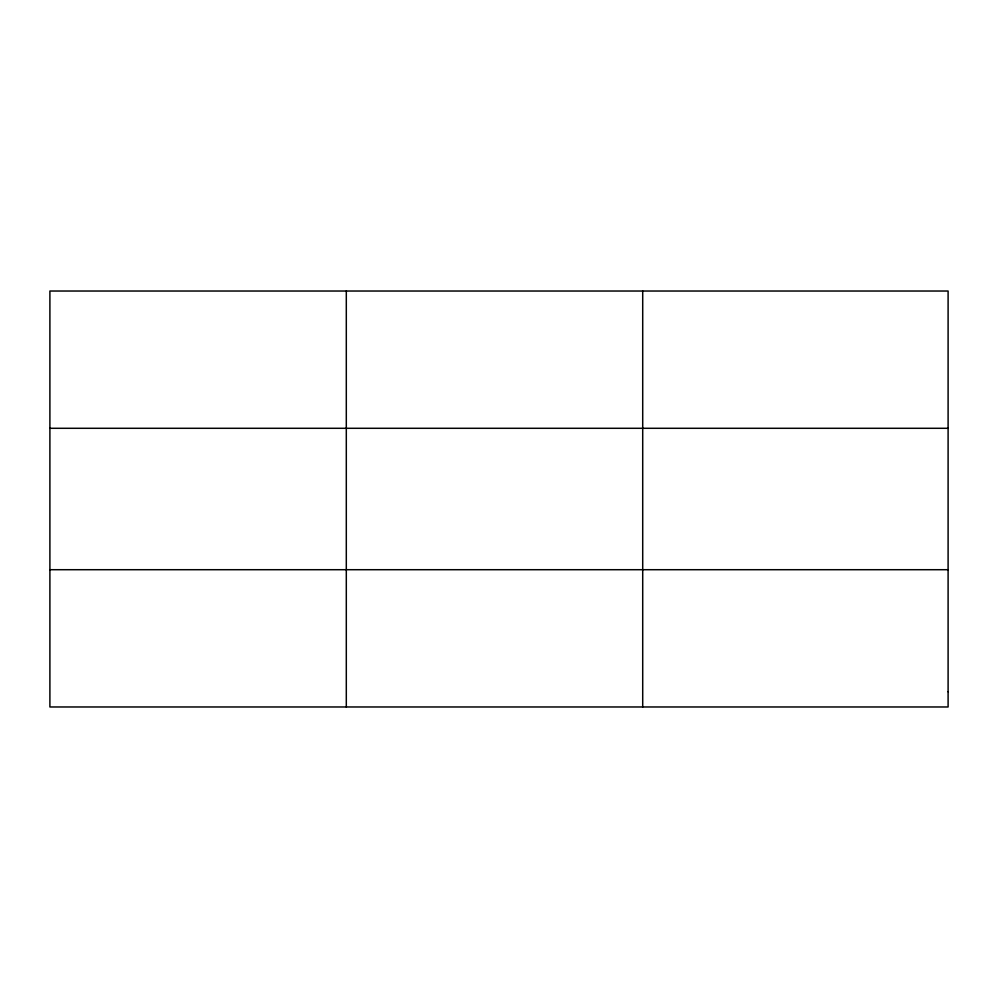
<?xml version="1.0" encoding="UTF-8"?>
<svg xmlns="http://www.w3.org/2000/svg" width="998" height="998" viewBox="0 0 998 998"><rect width="100%" height="100%" fill="white"/><g stroke="black" fill="none" stroke-linecap="round" stroke-linejoin="round"><path stroke-width="1.5" d="M346.306 706.971L346.306 291.029M642.712 706.971L642.712 291.029M49.9 428.292L948.1 428.292M49.9 569.708L948.1 569.708M948.1 691.726L948.1 706.971L49.9 706.971L49.9 291.029L948.1 291.029L948.1 691.726"/></g></svg>
